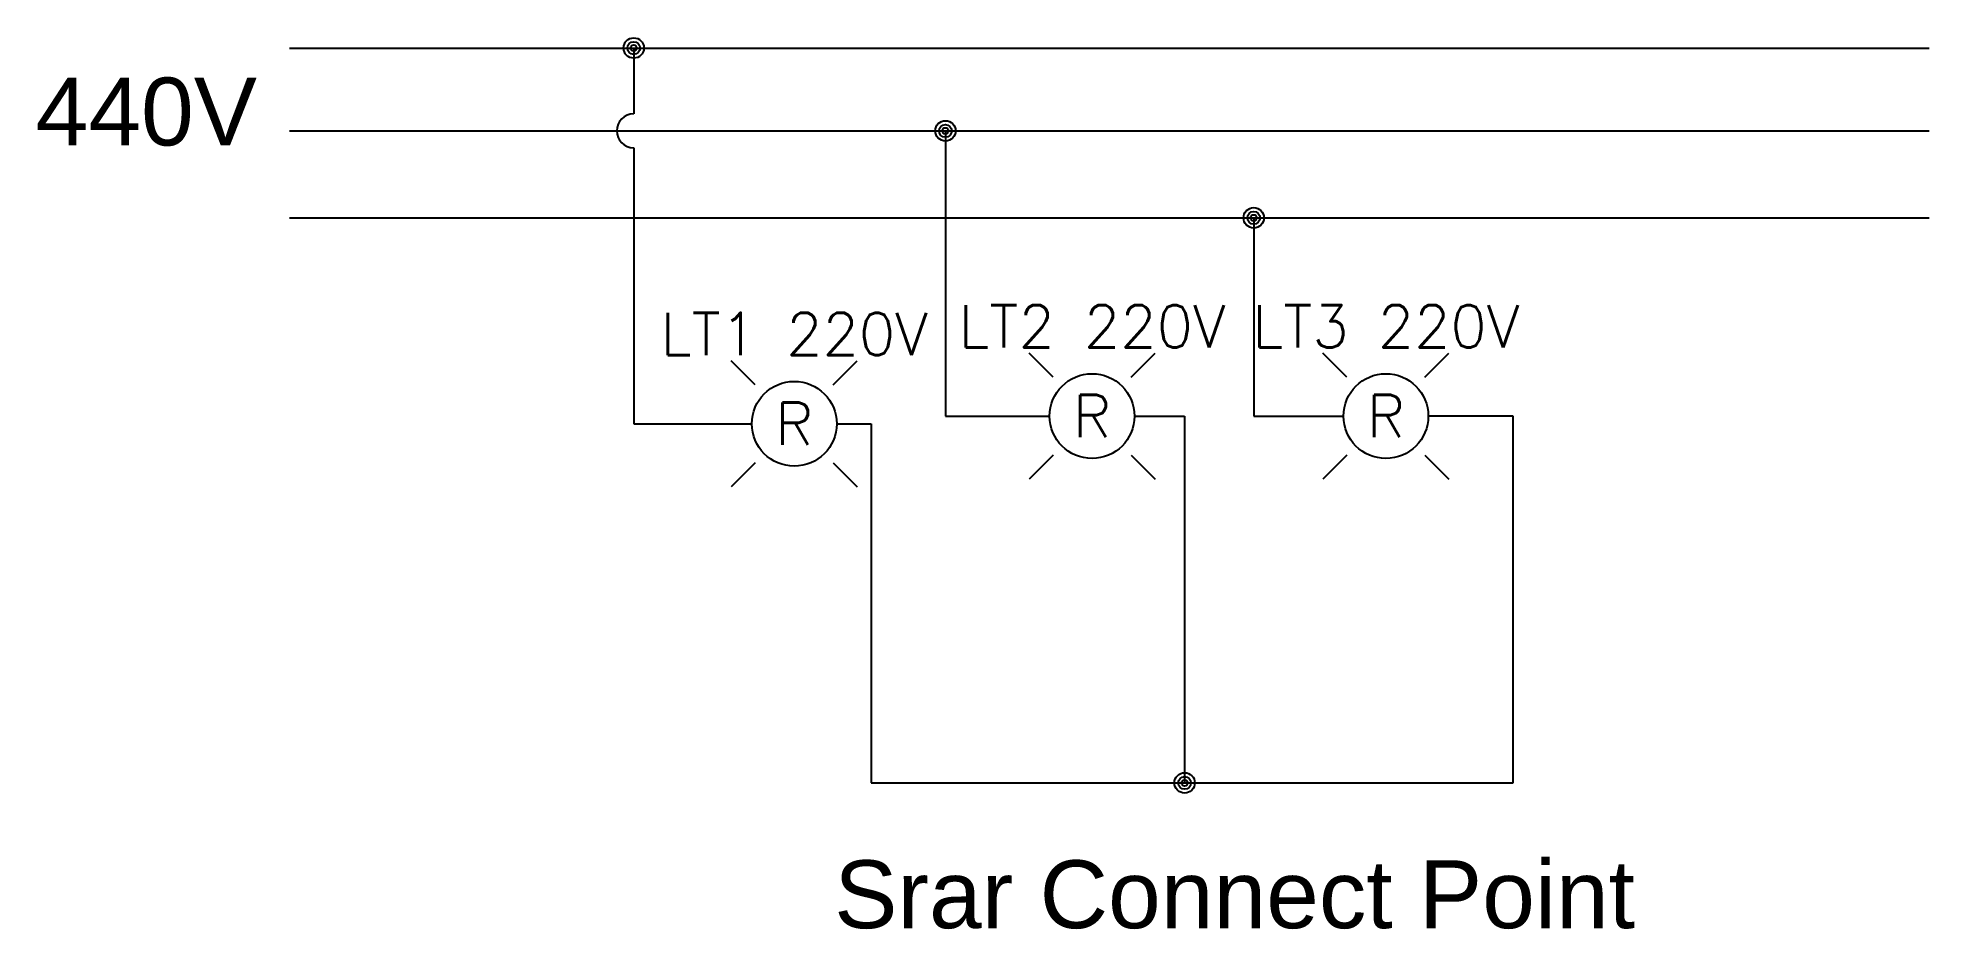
# Model space of a CAD drawing. Header units: inches. Extents: x 49.6 to 104.3, y 76.1 to 155.8.
# Drawn here: x 49.6 to 55.18, y 76.07 to 78.7 of the extents above.
import ezdxf
from ezdxf.enums import TextEntityAlignment as Align

# ---------------------------------------------------------------- set-up
doc = ezdxf.new("R2010")
doc.units = ezdxf.units.IN
doc.header["$MEASUREMENT"] = 0
doc.layers.get('0').update_dxf_attribs({"color": 51})
for name, color, linetype in [('DESC', 150, 'Continuous'), ('DESCCHILD', 20, 'Continuous'), ('MISC', 7, 'Continuous'), ('SYMS', 7, 'Continuous'), ('TAGS', 150, 'Continuous'), ('WIRES', 7, 'Continuous')]:
    doc.layers.add(name, color=color, linetype=linetype)
doc.styles.get("Standard").update_dxf_attribs({"font": 'arial.ttf'})
doc.styles.add('WD', font='romans.shx')

# ---------------------------------------------------------------- blocks, each defined once
blk = doc.blocks.new('HLT1R')
for p, q in [((-0.1149, 0.1149), (-0.1856, 0.1856)), ((0.1149, 0.1149), (0.1856, 0.1856)), ((-0.1149, -0.1149), (-0.1856, -0.1856)), ((0.1149, -0.1149), (0.1856, -0.1856))]:
    blk.add_line(p, q)
blk.add_circle((0, 0), 0.125)
at = {"style": 'WD', "width": 0.7}
for tag, p in [('INST', (0.0055, 0.5282)), ('LOC', (0.0055, 0.3586))]:
    blk.add_attdef(tag, text='', height=0.125, dxfattribs=at).set_placement(p, align=Align.CENTER)
at = {"style": 'WD'}
blk.add_attdef('TAG1', text='', height=0.125, dxfattribs=at).set_placement((0, 0.2024), align=Align.CENTER)
at = {"style": 'WD', "flags": 9}
blk.add_attdef('FAMILY', text='', height=0.01, dxfattribs=at).set_placement((-0.0053, 0.1606), align=Align.CENTER)
at = {"linetype": 'Continuous', "style": 'WD', "flags": 1}
for tag, p in [('MFG', (0, 0.1208)), ('CAT', (0, 0.1403))]:
    blk.add_attdef(tag, text='', height=0.01, dxfattribs=at).set_placement(p, align=Align.MIDDLE)
at = {"style": 'WD'}
for tag, p, width in [('DESC1', (1.125, 0), 0.9), ('WDTAGALT', (1.125, -0.3125), 0.7)]:
    blk.add_attdef(tag, p, '', height=0.125, dxfattribs=dict(at, width=width))
blk.add_attdef('COLOR', text='', height=0.125, dxfattribs=at).set_placement((0, 0), align=Align.MIDDLE)
at = {"linetype": 'Continuous', "style": 'WD', "flags": 9}
blk.add_attdef('ASSYCODE', text='', height=0.01, dxfattribs=at).set_placement((-0.0032, 0.0979), align=Align.CENTER)
at = {"style": 'WD', "flags": 1}
for tag, p in [('X4TERM01', (-0.125, 0)), ('X1TERM02', (0.125, 0))]:
    blk.add_attdef(tag, p, '', height=0.0125, dxfattribs=at)
at = {"linetype": 'Continuous', "style": 'WD', "flags": 8}
blk.add_attdef('TERM01', text='', height=0.125, dxfattribs=at).set_placement((-0.175, -0.0314), align=Align.TOP_RIGHT)
blk.add_attdef('TERM02', text='', height=0.125, dxfattribs=at).set_placement((0.175, -0.0314), align=Align.TOP_LEFT)
at = {"style": 'WD', "width": 0.9}
blk.add_attdef('DESC2', text='', height=0.125, dxfattribs=at).set_placement((1.125, -0.0312), align=Align.TOP_LEFT)
blk = doc.blocks.new('WDDOT')
for radius in [0.03, 0.0187, 0.00929]:
    blk.add_circle((0, 0), radius)

msp = doc.modelspace()

# ---------------------------------------------------------------- linework, layer by layer
at = {"layer": 'DESC'}
msp.add_line((50.3464, 78.1648), (55.1793, 78.1648), dxfattribs=at)
at = {"layer": 'DESCCHILD'}
msp.add_line((50.3464, 78.6653), (55.1793, 78.6653), dxfattribs=at)
at = {"layer": 'WIRES'}
for p, q in [((51.3612, 78.6653), (51.3612, 78.4712)), ((50.3464, 78.4212), (55.1793, 78.4212)), ((52.2798, 78.4212), (52.2798, 77.5805)), ((51.3612, 78.3712), (51.3612, 77.5579)), ((53.1885, 78.1648), (53.1885, 77.5805)), ((51.3612, 77.5579), (51.7094, 77.5579)), ((51.9594, 77.5579), (52.0613, 77.5579)), ((52.0613, 77.5579), (52.0613, 76.4994)), ((52.2798, 77.5805), (52.587, 77.5805)), ((52.837, 77.5805), (52.9849, 77.5805)), ((52.9849, 77.5805), (52.9849, 76.4994)), ((53.1885, 77.5805), (53.4531, 77.5805)), ((53.9531, 77.5805), (53.7031, 77.5805)), ((53.9531, 76.4994), (53.9531, 77.5805)), ((52.0613, 76.4994), (53.9531, 76.4994))]:
    msp.add_line(p, q, dxfattribs=at)
msp.add_arc((51.3612, 78.4212), 0.05, 90, 270, dxfattribs=at)

# ---------------------------------------------------------------- block references
at = {"layer": 'SYMS'}
for p in [(51.3612, 78.6653), (52.2798, 78.4212), (53.1885, 78.1648), (52.9849, 76.4994)]:
    msp.add_blockref('WDDOT', p, dxfattribs=at)
ref = msp.add_blockref('HLT1R', (51.8344, 77.5579), dxfattribs=at)
ref.add_attrib('TAG1', 'LT1 220V', dxfattribs={"layer": 'TAGS', "height": 0.125, "style": 'WD'}).set_placement((51.8344, 77.7602), align=Align.CENTER)
ref.add_attrib('COLOR', 'R', dxfattribs={"layer": 'MISC', "height": 0.125, "style": 'WD'}).set_placement((51.8344, 77.5579), align=Align.MIDDLE)
ref = msp.add_blockref('HLT1R', (52.712, 77.5805), dxfattribs=at)
ref.add_attrib('TAG1', 'LT2 220V', dxfattribs={"layer": 'TAGS', "height": 0.125, "style": 'WD'}).set_placement((52.712, 77.7829), align=Align.CENTER)
ref.add_attrib('COLOR', 'R', dxfattribs={"layer": 'MISC', "height": 0.125, "style": 'WD'}).set_placement((52.712, 77.5805), align=Align.MIDDLE)
ref = msp.add_blockref('HLT1R', (53.5781, 77.5805), dxfattribs=at)
ref.add_attrib('TAG1', 'LT3 220V', dxfattribs={"layer": 'TAGS', "height": 0.125, "style": 'WD'}).set_placement((53.5781, 77.7829), align=Align.CENTER)
ref.add_attrib('COLOR', 'R', dxfattribs={"layer": 'MISC', "height": 0.125, "style": 'WD'}).set_placement((53.5781, 77.5805), align=Align.MIDDLE)

# ---------------------------------------------------------------- texts
at = {"layer": 'DESCCHILD', "char_height": 0.2, "attachment_point": 1}
for s, width, insert in [('440V', 0.518924, (49.5984, 78.5781)), ('Srar Connect Point', 2.531695, (51.9521, 76.2712))]:
    msp.add_mtext_dynamic_manual_height_columns(s, width=width, gutter_width=1, heights=[0], dxfattribs=dict(at, insert=insert))

doc.saveas('drawing.dxf')
